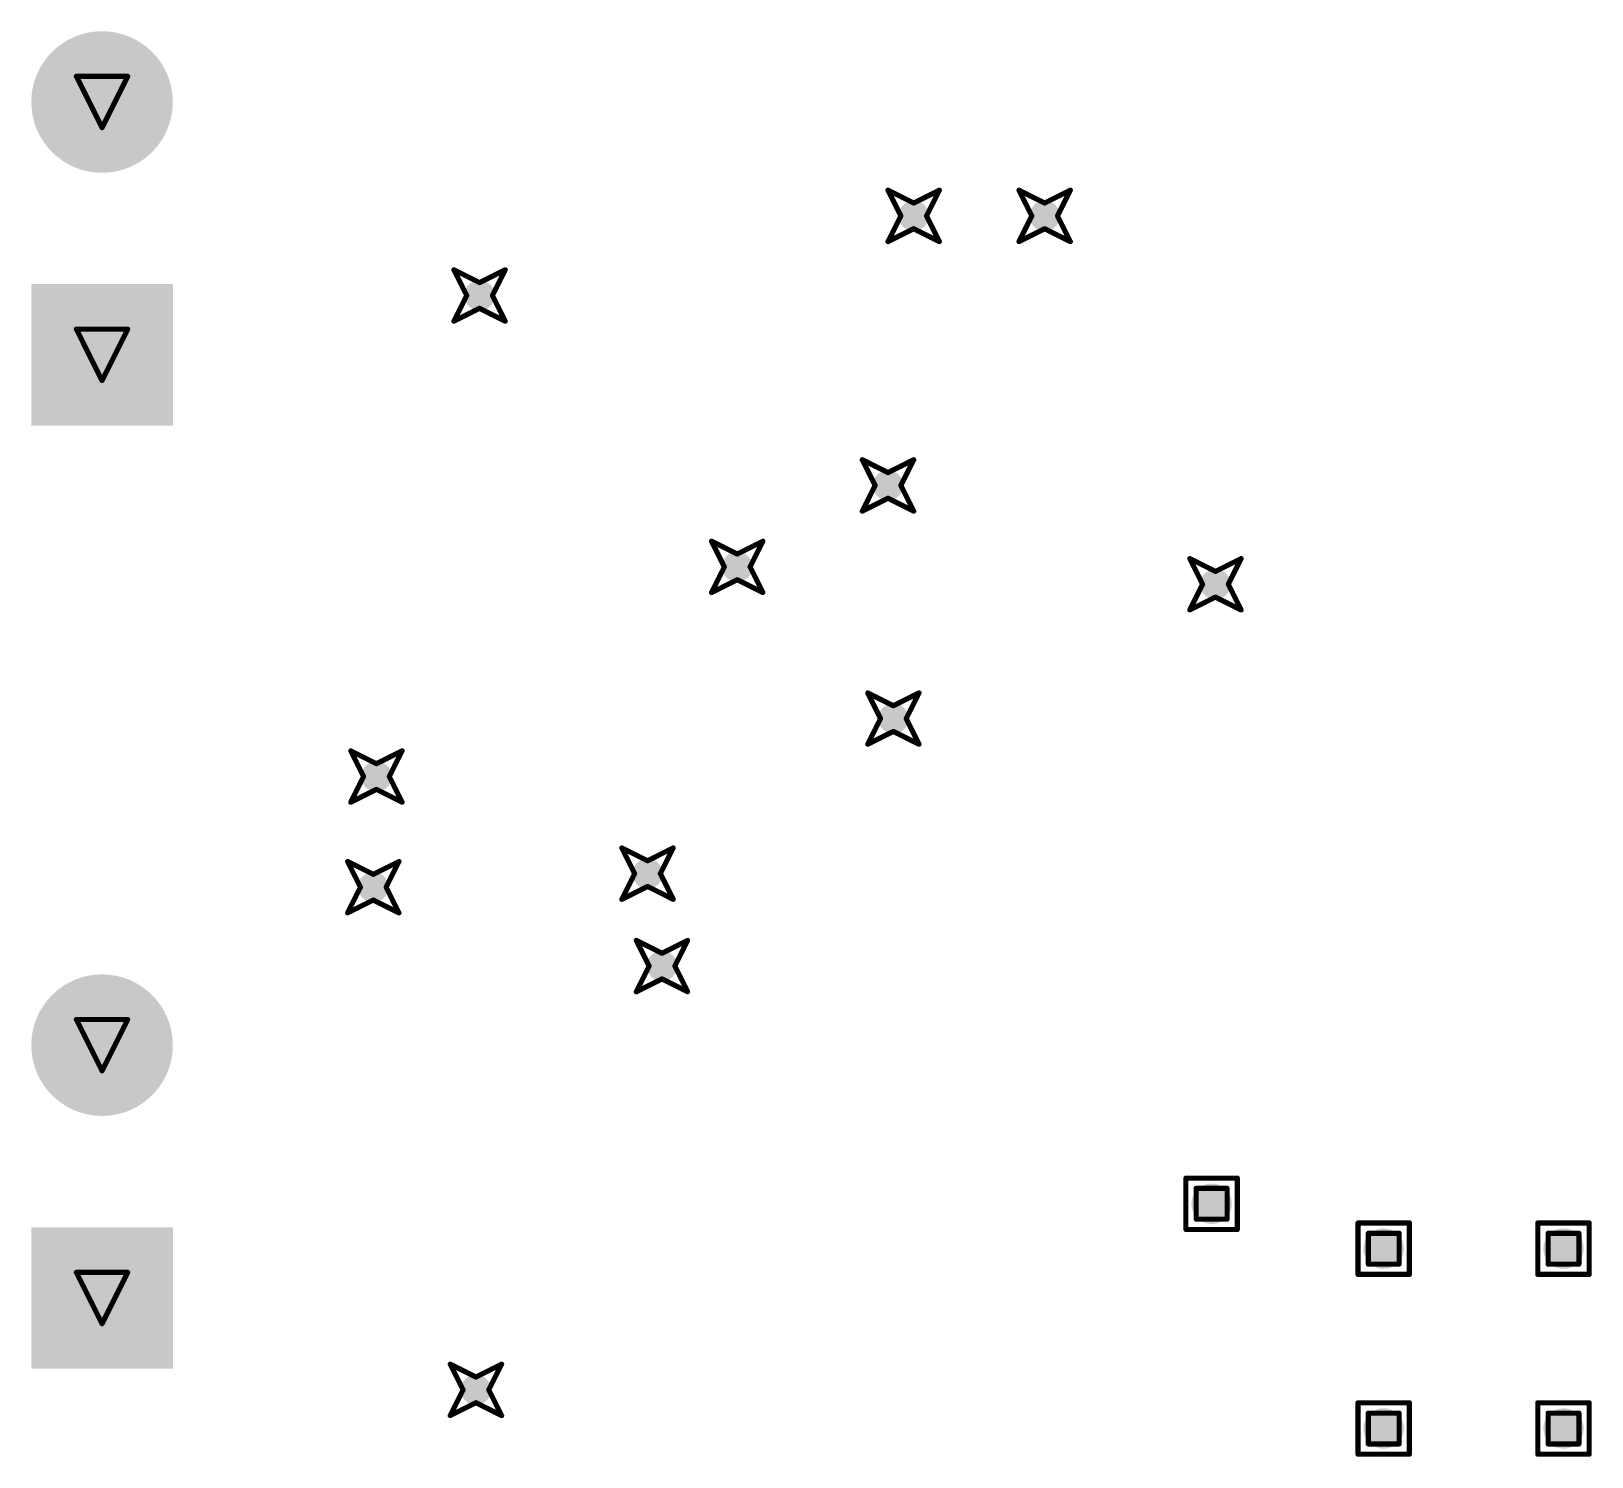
# Model space of a CAD drawing. Header units: millimetres. Extents: x -25 to 478, y -31 to 252.
# Drawn here: x 83.22 to 98.65, y 28.47 to 42.57 of the extents above; entities that cross this region are included whole.
import ezdxf

# ---------------------------------------------------------------- set-up
doc = ezdxf.new("R2010")
doc.units = ezdxf.units.MM
for name, color, linetype in [('DrillDrawing', 1, 'Continuous'), ('MultiLayer', 9, 'Continuous'), ('PadHoleLayer', 156, 'Continuous'), ('ViaHoleLayer', 16, 'Continuous')]:
    doc.layers.add(name, color=color, linetype=linetype)

# ---------------------------------------------------------------- blocks, each defined once
blk = doc.blocks.new('JST_B2B_EH_A_531')
at = {"layer": 'MultiLayer'}
blk.add_hatch(color=9, dxfattribs=at).paths.add_polyline_path([(-1.95, 0.7), (-0.55, 0.7), (-0.55, -0.7), (-1.95, -0.7)])
h = blk.add_hatch(color=9, dxfattribs=at)
edge = h.paths.add_edge_path()
edge.add_arc((1.25, 0), 0.7, 0, 360)
at = {"layer": 'PadHoleLayer'}
h = blk.add_hatch(color=156, dxfattribs=at)
edge = h.paths.add_edge_path()
edge.add_arc((-1.25, 0), 0.45, 0, 360)
h = blk.add_hatch(color=156, dxfattribs=at)
edge = h.paths.add_edge_path()
edge.add_arc((1.25, 0), 0.45, 0, 360)
blk = doc.blocks.new('JST_B2B_EH_A_1500')
at = {"layer": 'MultiLayer'}
blk.add_hatch(color=9, dxfattribs=at).paths.add_polyline_path([(-1.95, 0.7), (-0.55, 0.7), (-0.55, -0.7), (-1.95, -0.7)])
h = blk.add_hatch(color=9, dxfattribs=at)
edge = h.paths.add_edge_path()
edge.add_arc((1.25, 0), 0.7, 0, 360)
at = {"layer": 'PadHoleLayer'}
h = blk.add_hatch(color=156, dxfattribs=at)
edge = h.paths.add_edge_path()
edge.add_arc((-1.25, 0), 0.45, 0, 360)
h = blk.add_hatch(color=156, dxfattribs=at)
edge = h.paths.add_edge_path()
edge.add_arc((1.25, 0), 0.45, 0, 360)

msp = doc.modelspace()

# ---------------------------------------------------------------- hatches: boundary and pattern name
at = {"layer": 'ViaHoleLayer'}
h = msp.add_hatch(color=16, dxfattribs=at)
edge = h.paths.add_edge_path()
edge.add_arc((91.948, 40.74), 0.15, 0, 360)
h = msp.add_hatch(color=16, dxfattribs=at)
edge = h.paths.add_edge_path()
edge.add_arc((93.243, 40.74), 0.15, 0, 360)
h = msp.add_hatch(color=16, dxfattribs=at)
edge = h.paths.add_edge_path()
edge.add_arc((87.655, 39.953), 0.15, 0, 360)
h = msp.add_hatch(color=16, dxfattribs=at)
edge = h.paths.add_edge_path()
edge.add_arc((91.694, 38.075), 0.15, 0, 360)
h = msp.add_hatch(color=16, dxfattribs=at)
edge = h.paths.add_edge_path()
edge.add_arc((90.203, 37.27), 0.15, 0, 360)
h = msp.add_hatch(color=16, dxfattribs=at)
edge = h.paths.add_edge_path()
edge.add_arc((94.932, 37.098), 0.15, 0, 360)
h = msp.add_hatch(color=16, dxfattribs=at)
edge = h.paths.add_edge_path()
edge.add_arc((91.747, 35.77), 0.15, 0, 360)
h = msp.add_hatch(color=16, dxfattribs=at)
edge = h.paths.add_edge_path()
edge.add_arc((86.635, 35.197), 0.15, 0, 360)
h = msp.add_hatch(color=16, dxfattribs=at)
edge = h.paths.add_edge_path()
edge.add_arc((89.316, 34.237), 0.15, 0, 360)
h = msp.add_hatch(color=16, dxfattribs=at)
edge = h.paths.add_edge_path()
edge.add_arc((86.604, 34.103), 0.15, 0, 360)
h = msp.add_hatch(color=16, dxfattribs=at)
edge = h.paths.add_edge_path()
edge.add_arc((89.459, 33.323), 0.15, 0, 360)
h = msp.add_hatch(color=16, dxfattribs=at)
edge = h.paths.add_edge_path()
edge.add_arc((94.894, 30.973), 0.2, 0, 360)
h = msp.add_hatch(color=16, dxfattribs=at)
edge = h.paths.add_edge_path()
edge.add_arc((96.596, 30.529), 0.2, 0, 360)
h = msp.add_hatch(color=16, dxfattribs=at)
edge = h.paths.add_edge_path()
edge.add_arc((98.374, 30.529), 0.2, 0, 360)
h = msp.add_hatch(color=16, dxfattribs=at)
edge = h.paths.add_edge_path()
edge.add_arc((87.619, 29.133), 0.15, 0, 360)
h = msp.add_hatch(color=16, dxfattribs=at)
edge = h.paths.add_edge_path()
edge.add_arc((96.596, 28.751), 0.2, 0, 360)
h = msp.add_hatch(color=16, dxfattribs=at)
edge = h.paths.add_edge_path()
edge.add_arc((98.374, 28.751), 0.2, 0, 360)

# ---------------------------------------------------------------- linework, layer by layer
at = {"layer": 'DrillDrawing', "const_width": 0.0508}
for points in [[(83.668, 42.12), (84.176, 42.12)], [(83.668, 42.12), (83.922, 41.612)], [(83.922, 41.612), (84.176, 42.12)], [(91.694, 40.994), (91.948, 40.867)], [(91.694, 40.994), (91.821, 40.74)], [(91.948, 40.867), (92.202, 40.994)], [(92.075, 40.74), (92.202, 40.994)], [(92.989, 40.994), (93.243, 40.867)], [(92.989, 40.994), (93.116, 40.74)], [(93.243, 40.867), (93.497, 40.994)], [(93.37, 40.74), (93.497, 40.994)], [(91.694, 40.486), (91.821, 40.74)], [(92.075, 40.74), (92.202, 40.486)], [(92.989, 40.486), (93.116, 40.74)], [(93.37, 40.74), (93.497, 40.486)], [(91.694, 40.486), (91.948, 40.613)], [(91.948, 40.613), (92.202, 40.486)], [(92.989, 40.486), (93.243, 40.613)], [(93.243, 40.613), (93.497, 40.486)], [(87.401, 40.207), (87.655, 40.08)], [(87.401, 40.207), (87.528, 39.953)], [(87.655, 40.08), (87.909, 40.207)], [(87.782, 39.953), (87.909, 40.207)], [(87.401, 39.699), (87.528, 39.953)], [(87.782, 39.953), (87.909, 39.699)], [(87.401, 39.699), (87.655, 39.826)], [(87.655, 39.826), (87.909, 39.699)], [(83.668, 39.62), (84.176, 39.62)], [(83.668, 39.62), (83.922, 39.112)], [(83.922, 39.112), (84.176, 39.62)], [(91.44, 38.329), (91.694, 38.202)], [(91.44, 38.329), (91.567, 38.075)], [(91.694, 38.202), (91.948, 38.329)], [(91.821, 38.075), (91.948, 38.329)], [(91.44, 37.821), (91.567, 38.075)], [(91.44, 37.821), (91.694, 37.948)], [(91.694, 37.948), (91.948, 37.821)], [(91.821, 38.075), (91.948, 37.821)], [(89.949, 37.524), (90.203, 37.397)], [(89.949, 37.524), (90.076, 37.27)], [(90.203, 37.397), (90.457, 37.524)], [(90.33, 37.27), (90.457, 37.524)], [(94.678, 37.352), (94.932, 37.225)], [(94.678, 37.352), (94.805, 37.098)], [(94.932, 37.225), (95.186, 37.352)], [(95.059, 37.098), (95.186, 37.352)], [(89.949, 37.016), (90.076, 37.27)], [(90.33, 37.27), (90.457, 37.016)], [(89.949, 37.016), (90.203, 37.143)], [(90.203, 37.143), (90.457, 37.016)], [(94.678, 36.844), (94.805, 37.098)], [(95.059, 37.098), (95.186, 36.844)], [(94.678, 36.844), (94.932, 36.971)], [(94.932, 36.971), (95.186, 36.844)], [(91.493, 36.024), (91.747, 35.897)], [(91.493, 36.024), (91.62, 35.77)], [(91.747, 35.897), (92.001, 36.024)], [(91.874, 35.77), (92.001, 36.024)], [(91.493, 35.516), (91.62, 35.77)], [(91.493, 35.516), (91.747, 35.643)], [(91.747, 35.643), (92.001, 35.516)], [(91.874, 35.77), (92.001, 35.516)], [(86.381, 35.451), (86.635, 35.324)], [(86.381, 35.451), (86.508, 35.197)], [(86.635, 35.324), (86.889, 35.451)], [(86.762, 35.197), (86.889, 35.451)], [(86.381, 34.943), (86.508, 35.197)], [(86.762, 35.197), (86.889, 34.943)], [(86.381, 34.943), (86.635, 35.07)], [(86.635, 35.07), (86.889, 34.943)], [(89.062, 34.491), (89.316, 34.364)], [(89.062, 34.491), (89.189, 34.237)], [(89.316, 34.364), (89.57, 34.491)], [(89.443, 34.237), (89.57, 34.491)], [(86.35, 34.357), (86.604, 34.23)], [(86.35, 34.357), (86.477, 34.103)], [(86.604, 34.23), (86.858, 34.357)], [(86.731, 34.103), (86.858, 34.357)], [(89.062, 33.983), (89.189, 34.237)], [(89.443, 34.237), (89.57, 33.983)], [(86.35, 33.849), (86.477, 34.103)], [(86.731, 34.103), (86.858, 33.849)], [(89.062, 33.983), (89.316, 34.11)], [(89.316, 34.11), (89.57, 33.983)], [(86.35, 33.849), (86.604, 33.976)], [(86.604, 33.976), (86.858, 33.849)], [(89.205, 33.577), (89.459, 33.45)], [(89.205, 33.577), (89.332, 33.323)], [(89.459, 33.45), (89.713, 33.577)], [(89.586, 33.323), (89.713, 33.577)], [(89.205, 33.069), (89.332, 33.323)], [(89.586, 33.323), (89.713, 33.069)], [(89.205, 33.069), (89.459, 33.196)], [(89.459, 33.196), (89.713, 33.069)], [(83.668, 32.795), (84.176, 32.795)], [(83.668, 32.795), (83.922, 32.287)], [(83.922, 32.287), (84.176, 32.795)], [(94.64, 31.227), (95.148, 31.227)], [(94.64, 30.719), (94.64, 31.227)], [(95.148, 30.719), (95.148, 31.227)], [(94.742, 31.126), (95.047, 31.126)], [(94.742, 30.821), (94.742, 31.126)], [(95.047, 30.821), (95.047, 31.126)], [(94.64, 30.719), (95.148, 30.719)], [(94.742, 30.821), (95.047, 30.821)], [(96.342, 30.783), (96.85, 30.783)], [(96.342, 30.275), (96.342, 30.783)], [(96.85, 30.275), (96.85, 30.783)], [(98.12, 30.783), (98.628, 30.783)], [(98.12, 30.275), (98.12, 30.783)], [(98.628, 30.275), (98.628, 30.783)], [(96.444, 30.681), (96.749, 30.681)], [(96.444, 30.376), (96.444, 30.681)], [(96.749, 30.376), (96.749, 30.681)], [(98.222, 30.681), (98.527, 30.681)], [(98.222, 30.376), (98.222, 30.681)], [(98.527, 30.376), (98.527, 30.681)], [(96.444, 30.376), (96.749, 30.376)], [(98.222, 30.376), (98.527, 30.376)], [(83.668, 30.295), (84.176, 30.295)], [(83.668, 30.295), (83.922, 29.787)], [(83.922, 29.787), (84.176, 30.295)], [(96.342, 30.275), (96.85, 30.275)], [(98.12, 30.275), (98.628, 30.275)], [(87.365, 29.387), (87.619, 29.26)], [(87.365, 29.387), (87.492, 29.133)], [(87.619, 29.26), (87.873, 29.387)], [(87.746, 29.133), (87.873, 29.387)], [(87.365, 28.879), (87.492, 29.133)], [(87.365, 28.879), (87.619, 29.006)], [(87.619, 29.006), (87.873, 28.879)], [(87.746, 29.133), (87.873, 28.879)], [(96.342, 29.005), (96.85, 29.005)], [(96.342, 28.497), (96.342, 29.005)], [(96.85, 28.497), (96.85, 29.005)], [(98.12, 29.005), (98.628, 29.005)], [(98.12, 28.497), (98.12, 29.005)], [(98.628, 28.497), (98.628, 29.005)], [(96.444, 28.903), (96.749, 28.903)], [(96.444, 28.598), (96.444, 28.903)], [(96.749, 28.598), (96.749, 28.903)], [(98.222, 28.903), (98.527, 28.903)], [(98.222, 28.598), (98.222, 28.903)], [(98.527, 28.598), (98.527, 28.903)], [(96.444, 28.598), (96.749, 28.598)], [(98.222, 28.598), (98.527, 28.598)], [(96.342, 28.497), (96.85, 28.497)], [(98.12, 28.497), (98.628, 28.497)]]:
    msp.add_lwpolyline(points, dxfattribs=at)
at = {"layer": 'DrillDrawing', "const_width": 0.0254}
for points in [[(83.655, 42.12, 1), (83.68, 42.12, 1)], [(83.655, 42.12, 1), (83.68, 42.12, 1)], [(84.163, 42.12, 1), (84.188, 42.12, 1)], [(84.163, 42.12, 1), (84.188, 42.12, 1)], [(83.909, 41.612, 1), (83.934, 41.612, 1)], [(83.909, 41.612, 1), (83.934, 41.612, 1)], [(91.681, 40.994, 1), (91.707, 40.994, 1)], [(91.681, 40.994, 1), (91.707, 40.994, 1)], [(92.189, 40.994, 1), (92.215, 40.994, 1)], [(92.189, 40.994, 1), (92.215, 40.994, 1)], [(92.977, 40.994, 1), (93.002, 40.994, 1)], [(92.977, 40.994, 1), (93.002, 40.994, 1)], [(93.485, 40.994, 1), (93.51, 40.994, 1)], [(93.485, 40.994, 1), (93.51, 40.994, 1)], [(91.808, 40.74, 1), (91.834, 40.74, 1)], [(91.808, 40.74, 1), (91.834, 40.74, 1)], [(91.935, 40.867, 1), (91.961, 40.867, 1)], [(91.935, 40.867, 1), (91.961, 40.867, 1)], [(92.062, 40.74, 1), (92.088, 40.74, 1)], [(92.062, 40.74, 1), (92.088, 40.74, 1)], [(93.104, 40.74, 1), (93.129, 40.74, 1)], [(93.104, 40.74, 1), (93.129, 40.74, 1)], [(93.231, 40.867, 1), (93.256, 40.867, 1)], [(93.231, 40.867, 1), (93.256, 40.867, 1)], [(93.358, 40.74, 1), (93.383, 40.74, 1)], [(93.358, 40.74, 1), (93.383, 40.74, 1)], [(91.935, 40.613, 1), (91.961, 40.613, 1)], [(91.935, 40.613, 1), (91.961, 40.613, 1)], [(93.231, 40.613, 1), (93.256, 40.613, 1)], [(93.231, 40.613, 1), (93.256, 40.613, 1)], [(91.681, 40.486, 1), (91.707, 40.486, 1)], [(91.681, 40.486, 1), (91.707, 40.486, 1)], [(92.189, 40.486, 1), (92.215, 40.486, 1)], [(92.189, 40.486, 1), (92.215, 40.486, 1)], [(92.977, 40.486, 1), (93.002, 40.486, 1)], [(92.977, 40.486, 1), (93.002, 40.486, 1)], [(93.485, 40.486, 1), (93.51, 40.486, 1)], [(93.485, 40.486, 1), (93.51, 40.486, 1)], [(87.389, 40.207, 1), (87.414, 40.207, 1)], [(87.389, 40.207, 1), (87.414, 40.207, 1)], [(87.897, 40.207, 1), (87.922, 40.207, 1)], [(87.897, 40.207, 1), (87.922, 40.207, 1)], [(87.516, 39.953, 1), (87.541, 39.953, 1)], [(87.516, 39.953, 1), (87.541, 39.953, 1)], [(87.643, 40.08, 1), (87.668, 40.08, 1)], [(87.643, 40.08, 1), (87.668, 40.08, 1)], [(87.77, 39.953, 1), (87.795, 39.953, 1)], [(87.77, 39.953, 1), (87.795, 39.953, 1)], [(87.643, 39.826, 1), (87.668, 39.826, 1)], [(87.643, 39.826, 1), (87.668, 39.826, 1)], [(87.389, 39.699, 1), (87.414, 39.699, 1)], [(87.389, 39.699, 1), (87.414, 39.699, 1)], [(87.897, 39.699, 1), (87.922, 39.699, 1)], [(87.897, 39.699, 1), (87.922, 39.699, 1)], [(83.655, 39.62, 1), (83.68, 39.62, 1)], [(83.655, 39.62, 1), (83.68, 39.62, 1)], [(84.163, 39.62, 1), (84.188, 39.62, 1)], [(84.163, 39.62, 1), (84.188, 39.62, 1)], [(83.909, 39.112, 1), (83.934, 39.112, 1)], [(83.909, 39.112, 1), (83.934, 39.112, 1)], [(91.427, 38.329, 1), (91.453, 38.329, 1)], [(91.427, 38.329, 1), (91.453, 38.329, 1)], [(91.935, 38.329, 1), (91.961, 38.329, 1)], [(91.935, 38.329, 1), (91.961, 38.329, 1)], [(91.681, 38.202, 1), (91.707, 38.202, 1)], [(91.681, 38.202, 1), (91.707, 38.202, 1)], [(91.554, 38.075, 1), (91.58, 38.075, 1)], [(91.554, 38.075, 1), (91.58, 38.075, 1)], [(91.681, 37.948, 1), (91.707, 37.948, 1)], [(91.681, 37.948, 1), (91.707, 37.948, 1)], [(91.808, 38.075, 1), (91.834, 38.075, 1)], [(91.808, 38.075, 1), (91.834, 38.075, 1)], [(91.427, 37.821, 1), (91.453, 37.821, 1)], [(91.427, 37.821, 1), (91.453, 37.821, 1)], [(91.935, 37.821, 1), (91.961, 37.821, 1)], [(91.935, 37.821, 1), (91.961, 37.821, 1)], [(89.936, 37.524, 1), (89.961, 37.524, 1)], [(89.936, 37.524, 1), (89.961, 37.524, 1)], [(90.444, 37.524, 1), (90.469, 37.524, 1)], [(90.444, 37.524, 1), (90.469, 37.524, 1)], [(90.19, 37.397, 1), (90.215, 37.397, 1)], [(90.19, 37.397, 1), (90.215, 37.397, 1)], [(94.666, 37.352, 1), (94.691, 37.352, 1)], [(94.666, 37.352, 1), (94.691, 37.352, 1)], [(95.174, 37.352, 1), (95.199, 37.352, 1)], [(95.174, 37.352, 1), (95.199, 37.352, 1)], [(90.063, 37.27, 1), (90.088, 37.27, 1)], [(90.063, 37.27, 1), (90.088, 37.27, 1)], [(90.317, 37.27, 1), (90.342, 37.27, 1)], [(90.317, 37.27, 1), (90.342, 37.27, 1)], [(94.92, 37.225, 1), (94.945, 37.225, 1)], [(94.92, 37.225, 1), (94.945, 37.225, 1)], [(89.936, 37.016, 1), (89.961, 37.016, 1)], [(89.936, 37.016, 1), (89.961, 37.016, 1)], [(90.19, 37.143, 1), (90.215, 37.143, 1)], [(90.19, 37.143, 1), (90.215, 37.143, 1)], [(90.444, 37.016, 1), (90.469, 37.016, 1)], [(90.444, 37.016, 1), (90.469, 37.016, 1)], [(94.793, 37.098, 1), (94.818, 37.098, 1)], [(94.793, 37.098, 1), (94.818, 37.098, 1)], [(95.047, 37.098, 1), (95.072, 37.098, 1)], [(95.047, 37.098, 1), (95.072, 37.098, 1)], [(94.92, 36.971, 1), (94.945, 36.971, 1)], [(94.92, 36.971, 1), (94.945, 36.971, 1)], [(94.666, 36.844, 1), (94.691, 36.844, 1)], [(94.666, 36.844, 1), (94.691, 36.844, 1)], [(95.174, 36.844, 1), (95.199, 36.844, 1)], [(95.174, 36.844, 1), (95.199, 36.844, 1)], [(91.481, 36.024, 1), (91.506, 36.024, 1)], [(91.481, 36.024, 1), (91.506, 36.024, 1)], [(91.989, 36.024, 1), (92.014, 36.024, 1)], [(91.989, 36.024, 1), (92.014, 36.024, 1)], [(91.735, 35.897, 1), (91.76, 35.897, 1)], [(91.735, 35.897, 1), (91.76, 35.897, 1)], [(91.608, 35.77, 1), (91.633, 35.77, 1)], [(91.608, 35.77, 1), (91.633, 35.77, 1)], [(91.735, 35.643, 1), (91.76, 35.643, 1)], [(91.735, 35.643, 1), (91.76, 35.643, 1)], [(91.862, 35.77, 1), (91.887, 35.77, 1)], [(91.862, 35.77, 1), (91.887, 35.77, 1)], [(91.481, 35.516, 1), (91.506, 35.516, 1)], [(91.481, 35.516, 1), (91.506, 35.516, 1)], [(91.989, 35.516, 1), (92.014, 35.516, 1)], [(91.989, 35.516, 1), (92.014, 35.516, 1)], [(86.369, 35.451, 1), (86.394, 35.451, 1)], [(86.369, 35.451, 1), (86.394, 35.451, 1)], [(86.623, 35.324, 1), (86.648, 35.324, 1)], [(86.623, 35.324, 1), (86.648, 35.324, 1)], [(86.877, 35.451, 1), (86.902, 35.451, 1)], [(86.877, 35.451, 1), (86.902, 35.451, 1)], [(86.496, 35.197, 1), (86.521, 35.197, 1)], [(86.496, 35.197, 1), (86.521, 35.197, 1)], [(86.75, 35.197, 1), (86.775, 35.197, 1)], [(86.75, 35.197, 1), (86.775, 35.197, 1)], [(86.623, 35.07, 1), (86.648, 35.07, 1)], [(86.623, 35.07, 1), (86.648, 35.07, 1)], [(86.369, 34.943, 1), (86.394, 34.943, 1)], [(86.369, 34.943, 1), (86.394, 34.943, 1)], [(86.877, 34.943, 1), (86.902, 34.943, 1)], [(86.877, 34.943, 1), (86.902, 34.943, 1)], [(89.049, 34.491, 1), (89.074, 34.491, 1)], [(89.049, 34.491, 1), (89.074, 34.491, 1)], [(89.557, 34.491, 1), (89.582, 34.491, 1)], [(89.557, 34.491, 1), (89.582, 34.491, 1)], [(86.338, 34.357, 1), (86.363, 34.357, 1)], [(86.338, 34.357, 1), (86.363, 34.357, 1)], [(86.846, 34.357, 1), (86.871, 34.357, 1)], [(86.846, 34.357, 1), (86.871, 34.357, 1)], [(89.176, 34.237, 1), (89.201, 34.237, 1)], [(89.176, 34.237, 1), (89.201, 34.237, 1)], [(89.303, 34.364, 1), (89.328, 34.364, 1)], [(89.303, 34.364, 1), (89.328, 34.364, 1)], [(89.43, 34.237, 1), (89.455, 34.237, 1)], [(89.43, 34.237, 1), (89.455, 34.237, 1)], [(86.465, 34.103, 1), (86.49, 34.103, 1)], [(86.465, 34.103, 1), (86.49, 34.103, 1)], [(86.592, 34.23, 1), (86.617, 34.23, 1)], [(86.592, 34.23, 1), (86.617, 34.23, 1)], [(86.719, 34.103, 1), (86.744, 34.103, 1)], [(86.719, 34.103, 1), (86.744, 34.103, 1)], [(89.303, 34.11, 1), (89.328, 34.11, 1)], [(89.303, 34.11, 1), (89.328, 34.11, 1)], [(86.592, 33.976, 1), (86.617, 33.976, 1)], [(86.592, 33.976, 1), (86.617, 33.976, 1)], [(89.049, 33.983, 1), (89.074, 33.983, 1)], [(89.049, 33.983, 1), (89.074, 33.983, 1)], [(89.557, 33.983, 1), (89.582, 33.983, 1)], [(89.557, 33.983, 1), (89.582, 33.983, 1)], [(86.338, 33.849, 1), (86.363, 33.849, 1)], [(86.338, 33.849, 1), (86.363, 33.849, 1)], [(86.846, 33.849, 1), (86.871, 33.849, 1)], [(86.846, 33.849, 1), (86.871, 33.849, 1)], [(89.192, 33.577, 1), (89.218, 33.577, 1)], [(89.192, 33.577, 1), (89.218, 33.577, 1)], [(89.7, 33.577, 1), (89.725, 33.577, 1)], [(89.7, 33.577, 1), (89.725, 33.577, 1)], [(89.319, 33.323, 1), (89.344, 33.323, 1)], [(89.319, 33.323, 1), (89.344, 33.323, 1)], [(89.446, 33.45, 1), (89.471, 33.45, 1)], [(89.446, 33.45, 1), (89.471, 33.45, 1)], [(89.573, 33.323, 1), (89.598, 33.323, 1)], [(89.573, 33.323, 1), (89.598, 33.323, 1)], [(89.446, 33.196, 1), (89.471, 33.196, 1)], [(89.446, 33.196, 1), (89.471, 33.196, 1)], [(89.192, 33.069, 1), (89.218, 33.069, 1)], [(89.192, 33.069, 1), (89.218, 33.069, 1)], [(89.7, 33.069, 1), (89.725, 33.069, 1)], [(89.7, 33.069, 1), (89.725, 33.069, 1)], [(83.655, 32.795, 1), (83.68, 32.795, 1)], [(83.655, 32.795, 1), (83.68, 32.795, 1)], [(84.163, 32.795, 1), (84.188, 32.795, 1)], [(84.163, 32.795, 1), (84.188, 32.795, 1)], [(83.909, 32.287, 1), (83.934, 32.287, 1)], [(83.909, 32.287, 1), (83.934, 32.287, 1)], [(94.628, 31.227, 1), (94.653, 31.227, 1)], [(94.628, 31.227, 1), (94.653, 31.227, 1)], [(95.136, 31.227, 1), (95.161, 31.227, 1)], [(95.136, 31.227, 1), (95.161, 31.227, 1)], [(94.729, 31.126, 1), (94.755, 31.126, 1)], [(94.729, 31.126, 1), (94.755, 31.126, 1)], [(95.034, 31.126, 1), (95.059, 31.126, 1)], [(95.034, 31.126, 1), (95.059, 31.126, 1)], [(94.628, 30.719, 1), (94.653, 30.719, 1)], [(94.628, 30.719, 1), (94.653, 30.719, 1)], [(94.729, 30.821, 1), (94.755, 30.821, 1)], [(94.729, 30.821, 1), (94.755, 30.821, 1)], [(95.034, 30.821, 1), (95.059, 30.821, 1)], [(95.034, 30.821, 1), (95.059, 30.821, 1)], [(95.136, 30.719, 1), (95.161, 30.719, 1)], [(95.136, 30.719, 1), (95.161, 30.719, 1)], [(96.329, 30.783, 1), (96.355, 30.783, 1)], [(96.329, 30.783, 1), (96.355, 30.783, 1)], [(96.837, 30.783, 1), (96.863, 30.783, 1)], [(96.837, 30.783, 1), (96.863, 30.783, 1)], [(98.107, 30.783, 1), (98.133, 30.783, 1)], [(98.107, 30.783, 1), (98.133, 30.783, 1)], [(98.615, 30.783, 1), (98.641, 30.783, 1)], [(98.615, 30.783, 1), (98.641, 30.783, 1)], [(96.431, 30.681, 1), (96.456, 30.681, 1)], [(96.431, 30.681, 1), (96.456, 30.681, 1)], [(96.736, 30.681, 1), (96.761, 30.681, 1)], [(96.736, 30.681, 1), (96.761, 30.681, 1)], [(98.209, 30.681, 1), (98.234, 30.681, 1)], [(98.209, 30.681, 1), (98.234, 30.681, 1)], [(98.514, 30.681, 1), (98.539, 30.681, 1)], [(98.514, 30.681, 1), (98.539, 30.681, 1)], [(96.431, 30.376, 1), (96.456, 30.376, 1)], [(96.431, 30.376, 1), (96.456, 30.376, 1)], [(96.736, 30.376, 1), (96.761, 30.376, 1)], [(96.736, 30.376, 1), (96.761, 30.376, 1)], [(98.209, 30.376, 1), (98.234, 30.376, 1)], [(98.209, 30.376, 1), (98.234, 30.376, 1)], [(98.514, 30.376, 1), (98.539, 30.376, 1)], [(98.514, 30.376, 1), (98.539, 30.376, 1)], [(83.655, 30.295, 1), (83.68, 30.295, 1)], [(83.655, 30.295, 1), (83.68, 30.295, 1)], [(84.163, 30.295, 1), (84.188, 30.295, 1)], [(84.163, 30.295, 1), (84.188, 30.295, 1)], [(96.329, 30.275, 1), (96.355, 30.275, 1)], [(96.329, 30.275, 1), (96.355, 30.275, 1)], [(96.837, 30.275, 1), (96.863, 30.275, 1)], [(96.837, 30.275, 1), (96.863, 30.275, 1)], [(98.107, 30.275, 1), (98.133, 30.275, 1)], [(98.107, 30.275, 1), (98.133, 30.275, 1)], [(98.615, 30.275, 1), (98.641, 30.275, 1)], [(98.615, 30.275, 1), (98.641, 30.275, 1)], [(83.909, 29.787, 1), (83.934, 29.787, 1)], [(83.909, 29.787, 1), (83.934, 29.787, 1)], [(87.352, 29.387, 1), (87.378, 29.387, 1)], [(87.352, 29.387, 1), (87.378, 29.387, 1)], [(87.86, 29.387, 1), (87.886, 29.387, 1)], [(87.86, 29.387, 1), (87.886, 29.387, 1)], [(87.606, 29.26, 1), (87.632, 29.26, 1)], [(87.606, 29.26, 1), (87.632, 29.26, 1)], [(87.479, 29.133, 1), (87.505, 29.133, 1)], [(87.479, 29.133, 1), (87.505, 29.133, 1)], [(87.606, 29.006, 1), (87.632, 29.006, 1)], [(87.606, 29.006, 1), (87.632, 29.006, 1)], [(87.733, 29.133, 1), (87.759, 29.133, 1)], [(87.733, 29.133, 1), (87.759, 29.133, 1)], [(96.329, 29.005, 1), (96.355, 29.005, 1)], [(96.329, 29.005, 1), (96.355, 29.005, 1)], [(96.837, 29.005, 1), (96.863, 29.005, 1)], [(96.837, 29.005, 1), (96.863, 29.005, 1)], [(98.107, 29.005, 1), (98.133, 29.005, 1)], [(98.107, 29.005, 1), (98.133, 29.005, 1)], [(98.615, 29.005, 1), (98.641, 29.005, 1)], [(98.615, 29.005, 1), (98.641, 29.005, 1)], [(87.352, 28.879, 1), (87.378, 28.879, 1)], [(87.352, 28.879, 1), (87.378, 28.879, 1)], [(87.86, 28.879, 1), (87.886, 28.879, 1)], [(87.86, 28.879, 1), (87.886, 28.879, 1)], [(96.431, 28.903, 1), (96.456, 28.903, 1)], [(96.431, 28.903, 1), (96.456, 28.903, 1)], [(96.736, 28.903, 1), (96.761, 28.903, 1)], [(96.736, 28.903, 1), (96.761, 28.903, 1)], [(98.209, 28.903, 1), (98.234, 28.903, 1)], [(98.209, 28.903, 1), (98.234, 28.903, 1)], [(98.514, 28.903, 1), (98.539, 28.903, 1)], [(98.514, 28.903, 1), (98.539, 28.903, 1)], [(96.431, 28.598, 1), (96.456, 28.598, 1)], [(96.431, 28.598, 1), (96.456, 28.598, 1)], [(96.736, 28.598, 1), (96.761, 28.598, 1)], [(96.736, 28.598, 1), (96.761, 28.598, 1)], [(98.209, 28.598, 1), (98.234, 28.598, 1)], [(98.209, 28.598, 1), (98.234, 28.598, 1)], [(98.514, 28.598, 1), (98.539, 28.598, 1)], [(98.514, 28.598, 1), (98.539, 28.598, 1)], [(96.329, 28.497, 1), (96.355, 28.497, 1)], [(96.329, 28.497, 1), (96.355, 28.497, 1)], [(96.837, 28.497, 1), (96.863, 28.497, 1)], [(96.837, 28.497, 1), (96.863, 28.497, 1)], [(98.107, 28.497, 1), (98.133, 28.497, 1)], [(98.107, 28.497, 1), (98.133, 28.497, 1)], [(98.615, 28.497, 1), (98.641, 28.497, 1)], [(98.615, 28.497, 1), (98.641, 28.497, 1)]]:
    msp.add_lwpolyline(points, format="xyb", close=True, dxfattribs=at)

# ---------------------------------------------------------------- block references
at = {"rotation": 90}
for name, p in [('JST_B2B_EH_A_531', (83.922, 40.616)), ('JST_B2B_EH_A_1500', (83.922, 31.291))]:
    msp.add_blockref(name, p, dxfattribs=at)

doc.saveas('drawing.dxf')
